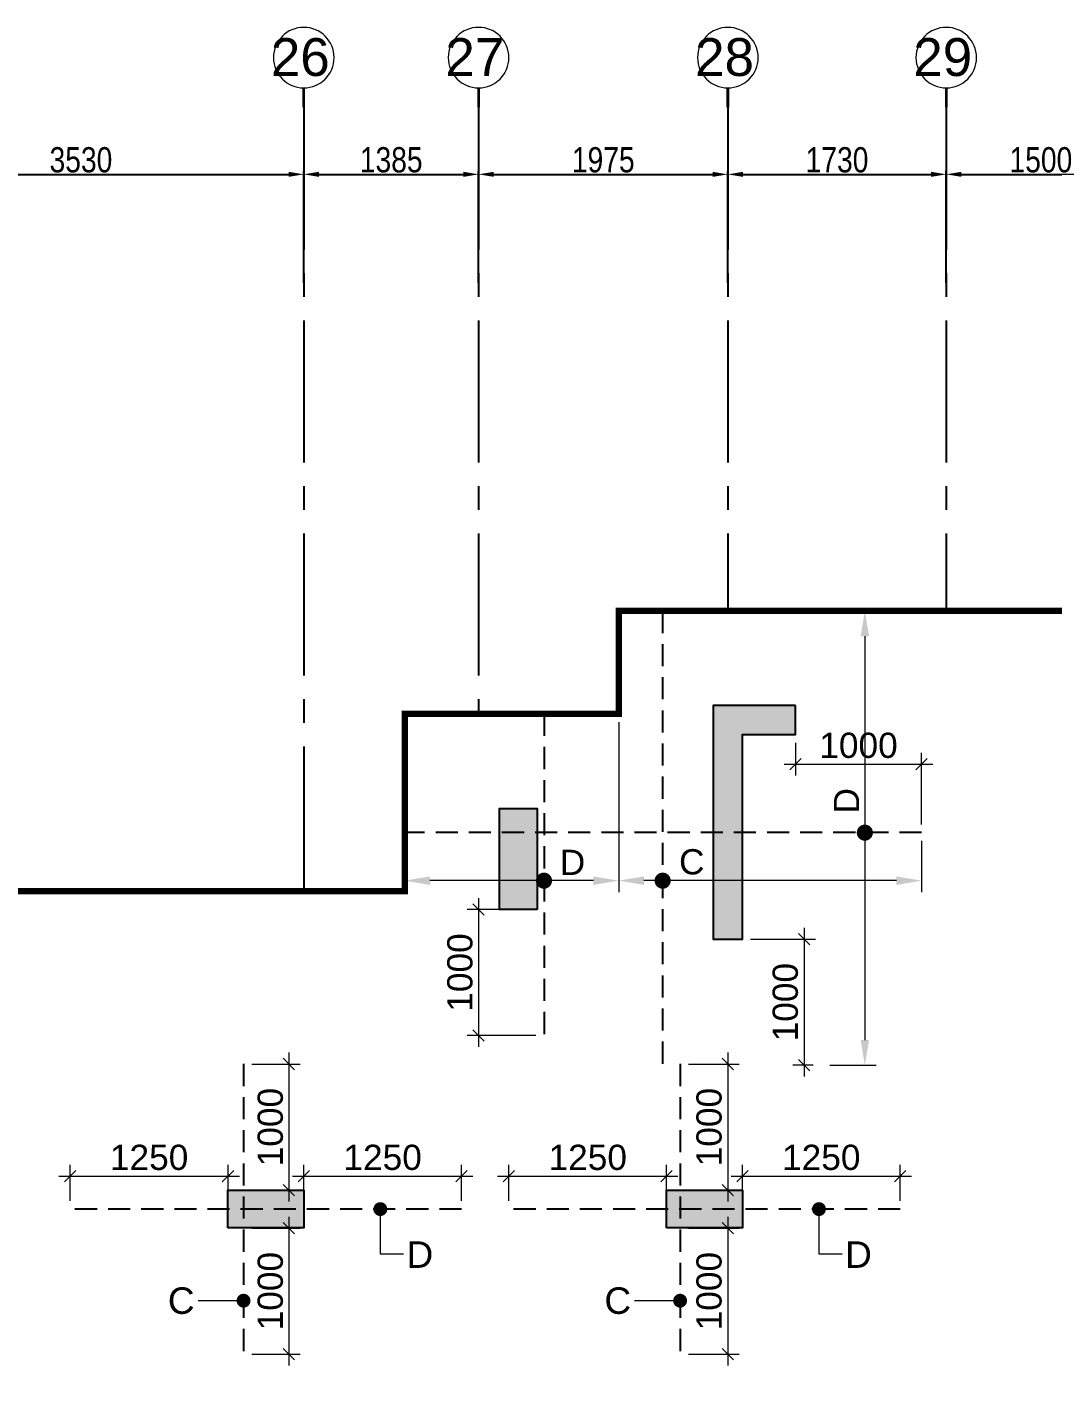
# Model space of a CAD drawing. Header units: millimetres. Extents: x 1123469 to 1883119, y -126924 to 196924.
# Drawn here: x 1512074 to 1520197, y 151212 to 162039 of the extents above; entities that cross this region are included whole.
import ezdxf
from ezdxf.enums import TextEntityAlignment as Align

# ---------------------------------------------------------------- set-up
doc = ezdxf.new("R2010")
doc.units = ezdxf.units.MM
doc.header["$LTSCALE"] = 500
doc.header["$MEASUREMENT"] = 0
doc.header["$PDMODE"] = 34
for name, pattern in [('CONTINOUS', [0]), ('HIDDEN', [0.375, 0.25, -0.125]), ('Site$0$CENTER2', [1.125, 0.75, -0.125, 0.125, -0.125])]:
    doc.linetypes.add(name, pattern=pattern)
doc.layers.get('Defpoints').update_dxf_attribs({"lineweight": 0})
for name, color, linetype, lineweight in [('ARWO', 1, 'Continuous', 18), ('CUT OUT', 1, 'Continuous', 13), ('dim-M', 1, 'Continuous', 15), ('FOOTING', 1, 'Continuous', 15), ('GRID NO.', 7, 'Continuous', 20), ('S - SUNK', 251, 'Continuous', 0), ('TOWER COL HATCH', 253, 'Continuous', 20)]:
    doc.layers.add(name, color=color, linetype=linetype, lineweight=lineweight)
for name, color, linetype in [('COL. DIM', 3, 'Continuous'), ('GRID', 7, 'Continuous'), ('GRID DIM', 7, 'Continuous'), ('reinf.', 4, 'Continuous'), ('TEXT 1', 1, 'Continuous'), ('TOWER AREA COLUMN.', 6, 'Continuous')]:
    doc.layers.add(name, color=color, linetype=linetype)
doc.styles.add('3mm', font='arial.ttf')
doc.styles.add('D50', font='arial.ttf', dxfattribs={"width": 0.8})
doc.dimstyles.new('INNER DIM', dxfattribs={"dimtxt": 200, "dimasz": 120, "dimexe": 25, "dimexo": 25, "dimgap": 12, "dimtad": 1, "dimdec": 0, "dimrnd": 5, "dimzin": 0, "dimdsep": 46, "dimtxsty": 'D50', "dimcen": 0.09, "dimdle": 25, "dimclrt": 6, "dimadec": 0, "dimazin": 0, "dimtfac": 1, "dimtdec": 0, "dimtofl": 0, "dimtmove": 1, "dimatfit": 3, "dimfxl": 75, "dimtolj": 1, "dimtzin": 0, "dimarcsym": 0})
doc.dimstyles.new('PARAMVEER', dxfattribs={"dimtxt": 200, "dimasz": 100, "dimexe": 0, "dimexo": 25, "dimgap": 10, "dimtad": 1, "dimdec": 0, "dimrnd": 5, "dimzin": 0, "dimdsep": 46, "dimtxsty": '3mm', "dimblk": 'OBLIQUE', "dimcen": 0.09, "dimdle": 75, "dimclrd": 1, "dimclre": 1, "dimclrt": 3, "dimadec": 0, "dimazin": 0, "dimtfac": 1, "dimtdec": 0, "dimtmove": 1, "dimatfit": 3, "dimfxl": 100, "dimtolj": 1, "dimtzin": 0, "dimlwd": 18, "dimlwe": 5, "dimarcsym": 0})
doc.dimstyles.new('PARAMVEER BEAM', dxfattribs={"dimtxt": 200, "dimasz": 100, "dimexe": 0, "dimexo": 0, "dimgap": 10, "dimtad": 1, "dimdec": 0, "dimzin": 0, "dimdsep": 46, "dimtxsty": '3mm', "dimblk": 'ARCHTICK', "dimcen": 0.09, "dimdle": 75, "dimclrd": 1, "dimclre": 1, "dimclrt": 3, "dimadec": 0, "dimazin": 0, "dimtfac": 1, "dimtdec": 0, "dimtmove": 1, "dimatfit": 3, "dimfxl": 100, "dimtolj": 1, "dimtzin": 0, "dimlwd": 18, "dimlwe": 5, "dimarcsym": 0})

# ---------------------------------------------------------------- blocks, each defined once
blk = doc.blocks.new('3tgra')
at = {"layer": 'TOWER COL HATCH'}
h = blk.add_hatch(color=253, dxfattribs=at)
h.dxf.hatch_style = 1
h.paths.add_polyline_path([(1387406, 93642), (1388056, 93642), (1388056, 91792), (1387826, 91792), (1387826, 93412), (1387406, 93412)])
h = blk.add_hatch(color=253, dxfattribs=at)
h.dxf.hatch_style = 1
h.paths.add_polyline_path([(1389451, 92027), (1389751, 92027), (1389751, 92827), (1389451, 92827)])
h = blk.add_hatch(color=253, dxfattribs=at)
h.dxf.hatch_style = 1
h.paths.add_polyline_path([(1388426, 89502), (1388426, 89802), (1387826, 89802), (1387826, 89502)])
h = blk.add_hatch(color=253, dxfattribs=at)
h.dxf.hatch_style = 1
h.paths.add_polyline_path([(1391901, 89502), (1391901, 89802), (1391301, 89802), (1391301, 89502)])
at = {"layer": 'TOWER AREA COLUMN.', "color": 4}
blk.add_lwpolyline([(1387406, 93642), (1388056, 93642), (1388056, 91792), (1387826, 91792), (1387826, 93412), (1387406, 93412), (1387406, 93642)], dxfattribs=at)
for points in [[(1389451, 92027), (1389751, 92027), (1389751, 92827), (1389451, 92827)], [(1388426, 89502), (1388426, 89802), (1387826, 89802), (1387826, 89502)], [(1391901, 89502), (1391901, 89802), (1391301, 89802), (1391301, 89502)]]:
    blk.add_lwpolyline(points, close=True, dxfattribs=at)
blk = doc.blocks.new('GRID MARK')
at = {"layer": 'GRID NO.', "const_width": 50}
blk.add_lwpolyline([(0, -541), (0, -891)], dxfattribs=at)
at = {"layer": 'GRID NO.'}
blk.add_circle((0, 0), 541, dxfattribs=at)
at = {"layer": 'GRID NO.', "style": 'D50', "width": 0.8}
blk.add_attdef('Y1', text='', height=500, dxfattribs=at).set_placement((-33, -267), align=Align.CENTER)
blk = doc.blocks.new('*D211')
at = {"layer": 'Defpoints', "color": 0, "linetype": 'Continuous', "transparency": 16777216}
for p in [(1514264, 160874), (1510734, 159990), (1514264, 159990)]:
    blk.add_point(p, dxfattribs=at)
at = {"layer": 'GRID DIM', "color": 0, "linetype": 'Continuous', "lineweight": -2, "transparency": 16777216}
for p, q in [((1510734, 160015), (1510734, 160899)), ((1514264, 160015), (1514264, 160899))]:
    blk.add_line(p, q, dxfattribs=at)
at = {"layer": 'GRID DIM', "linetype": 'Continuous', "lineweight": -2, "transparency": 16777216}
blk.add_line((1510854, 160874), (1514144, 160874), dxfattribs=at)
at = {"layer": 'GRID DIM', "linetype": 'Continuous', "transparency": 16777216}
for points in [[(1510854, 160894), (1510854, 160854), (1510734, 160874)], [(1514144, 160894), (1514144, 160854), (1514264, 160874)]]:
    blk.add_solid(points, dxfattribs=at)
at = {"layer": 'GRID DIM', "linetype": 'Continuous', "transparency": 16777216, "insert": (1512499, 160988), "char_height": 200, "attachment_point": 5, "style": 'D50'}
blk.add_mtext('\\A1;3530', dxfattribs=at)
blk = doc.blocks.new('*D212')
at = {"layer": 'Defpoints', "color": 0, "linetype": 'Continuous', "transparency": 16777216}
for p in [(1515649, 160874), (1514264, 159990), (1515649, 159990)]:
    blk.add_point(p, dxfattribs=at)
at = {"layer": 'GRID DIM', "color": 0, "linetype": 'Continuous', "lineweight": -2, "transparency": 16777216}
for p, q in [((1514264, 160015), (1514264, 160899)), ((1515649, 160015), (1515649, 160899))]:
    blk.add_line(p, q, dxfattribs=at)
at = {"layer": 'GRID DIM', "linetype": 'Continuous', "lineweight": -2, "transparency": 16777216}
blk.add_line((1514384, 160874), (1515529, 160874), dxfattribs=at)
at = {"layer": 'GRID DIM', "linetype": 'Continuous', "transparency": 16777216}
for points in [[(1514384, 160894), (1514384, 160854), (1514264, 160874)], [(1515529, 160894), (1515529, 160854), (1515649, 160874)]]:
    blk.add_solid(points, dxfattribs=at)
at = {"layer": 'GRID DIM', "linetype": 'Continuous', "transparency": 16777216, "insert": (1514957, 160988), "char_height": 200, "attachment_point": 5, "style": 'D50'}
blk.add_mtext('\\A1;1385', dxfattribs=at)
blk = doc.blocks.new('*D213')
at = {"layer": 'Defpoints', "color": 0, "linetype": 'Continuous', "transparency": 16777216}
for p in [(1517624, 160874), (1515649, 159990), (1517624, 159990)]:
    blk.add_point(p, dxfattribs=at)
at = {"layer": 'GRID DIM', "color": 0, "linetype": 'Continuous', "lineweight": -2, "transparency": 16777216}
for p, q in [((1515649, 160015), (1515649, 160899)), ((1517624, 160015), (1517624, 160899))]:
    blk.add_line(p, q, dxfattribs=at)
at = {"layer": 'GRID DIM', "linetype": 'Continuous', "lineweight": -2, "transparency": 16777216}
blk.add_line((1515769, 160874), (1517504, 160874), dxfattribs=at)
at = {"layer": 'GRID DIM', "linetype": 'Continuous', "transparency": 16777216}
for points in [[(1515769, 160894), (1515769, 160854), (1515649, 160874)], [(1517504, 160894), (1517504, 160854), (1517624, 160874)]]:
    blk.add_solid(points, dxfattribs=at)
at = {"layer": 'GRID DIM', "linetype": 'Continuous', "transparency": 16777216, "insert": (1516637, 160988), "char_height": 200, "attachment_point": 5, "style": 'D50'}
blk.add_mtext('\\A1;1975', dxfattribs=at)
blk = doc.blocks.new('*D214')
at = {"layer": 'Defpoints', "color": 0, "linetype": 'Continuous', "transparency": 16777216}
for p in [(1519354, 160874), (1517624, 159990), (1519354, 159990)]:
    blk.add_point(p, dxfattribs=at)
at = {"layer": 'GRID DIM', "color": 0, "linetype": 'Continuous', "lineweight": -2, "transparency": 16777216}
for p, q in [((1517624, 160015), (1517624, 160899)), ((1519354, 160015), (1519354, 160899))]:
    blk.add_line(p, q, dxfattribs=at)
at = {"layer": 'GRID DIM', "linetype": 'Continuous', "lineweight": -2, "transparency": 16777216}
blk.add_line((1517744, 160874), (1519234, 160874), dxfattribs=at)
at = {"layer": 'GRID DIM', "linetype": 'Continuous', "transparency": 16777216}
for points in [[(1517744, 160894), (1517744, 160854), (1517624, 160874)], [(1519234, 160894), (1519234, 160854), (1519354, 160874)]]:
    blk.add_solid(points, dxfattribs=at)
at = {"layer": 'GRID DIM', "linetype": 'Continuous', "transparency": 16777216, "insert": (1518489, 160988), "char_height": 200, "attachment_point": 5, "style": 'D50'}
blk.add_mtext('\\A1;1730', dxfattribs=at)
blk = doc.blocks.new('*D215')
at = {"layer": 'Defpoints', "color": 0, "linetype": 'Continuous', "transparency": 16777216}
for p in [(1520854, 160874), (1520854, 160189), (1519354, 159990)]:
    blk.add_point(p, dxfattribs=at)
at = {"layer": 'GRID DIM', "color": 0, "linetype": 'Continuous', "lineweight": -2, "transparency": 16777216}
for p, q in [((1519354, 160015), (1519354, 160899)), ((1520854, 160214), (1520854, 160899))]:
    blk.add_line(p, q, dxfattribs=at)
at = {"layer": 'GRID DIM', "linetype": 'Continuous', "lineweight": -2, "transparency": 16777216}
blk.add_line((1519474, 160874), (1520734, 160874), dxfattribs=at)
at = {"layer": 'GRID DIM', "linetype": 'Continuous', "transparency": 16777216}
for points in [[(1519474, 160894), (1519474, 160854), (1519354, 160874)], [(1520734, 160894), (1520734, 160854), (1520854, 160874)]]:
    blk.add_solid(points, dxfattribs=at)
at = {"layer": 'GRID DIM', "linetype": 'Continuous', "transparency": 16777216, "insert": (1520104, 160988), "char_height": 200, "attachment_point": 5, "style": 'D50'}
blk.add_mtext('\\A1;1500', dxfattribs=at)
blk = doc.blocks.new('_Oblique')
at = {"color": 0, "linetype": 'ByBlock', "lineweight": -2}
blk.add_line((-0.5, -0.5), (0.5, 0.5), dxfattribs=at)
blk = doc.blocks.new('*D881')
at = {"layer": 'COL. DIM', "color": 1, "lineweight": 18, "ltscale": 10, "transparency": 16777216}
blk.add_line((1518228, 154904), (1518228, 153724), dxfattribs=at)
at = {"layer": 'COL. DIM', "color": 1, "linetype": 'CONTINOUS', "lineweight": 5, "ltscale": 10, "transparency": 16777216}
for p, q in [((1517804, 154814), (1518318, 154814)), ((1518301, 153814), (1518138, 153814))]:
    blk.add_line(p, q, dxfattribs=at)
at = {"layer": 'Defpoints', "color": 0, "ltscale": 10, "transparency": 16777216}
for p in [(1517739, 154814), (1518228, 153814), (1518366, 153814)]:
    blk.add_point(p, dxfattribs=at)
at = {"layer": 'COL. DIM', "color": 1, "lineweight": 18, "ltscale": 10, "transparency": 16777216, "xscale": 90, "yscale": 90, "zscale": 90}
for p, rotation in [((1518228, 154814), 90), ((1518228, 153814), 270)]:
    blk.add_blockref('_Oblique', p, dxfattribs=dict(at, rotation=rotation))
at = {"layer": 'COL. DIM', "color": 3, "ltscale": 10, "transparency": 16777216, "insert": (1518080, 154314), "char_height": 200, "attachment_point": 5, "rotation": 90, "style": '3mm'}
blk.add_mtext('\\A1;1000', dxfattribs=at)
blk = doc.blocks.new('*D882')
at = {"layer": 'COL. DIM', "color": 1, "linetype": 'CONTINOUS', "lineweight": 5, "ltscale": 10, "transparency": 16777216}
for p, q in [((1518159, 156369), (1518159, 156111)), ((1519159, 155722), (1519159, 156291))]:
    blk.add_line(p, q, dxfattribs=at)
at = {"layer": 'COL. DIM', "color": 1, "lineweight": 18, "ltscale": 10, "transparency": 16777216}
blk.add_line((1518069, 156201), (1519249, 156201), dxfattribs=at)
at = {"layer": 'Defpoints', "color": 0, "ltscale": 10, "transparency": 16777216}
for p in [(1518159, 156434), (1519159, 156201), (1519159, 155657)]:
    blk.add_point(p, dxfattribs=at)
at = {"layer": 'COL. DIM', "color": 1, "lineweight": 18, "ltscale": 10, "transparency": 16777216, "xscale": 90, "yscale": 90, "zscale": 90, "rotation": 180}
blk.add_blockref('_Oblique', (1518159, 156201), dxfattribs=at)
at = {"layer": 'COL. DIM', "color": 1, "lineweight": 18, "ltscale": 10, "transparency": 16777216, "xscale": 90, "yscale": 90, "zscale": 90}
blk.add_blockref('_Oblique', (1519159, 156201), dxfattribs=at)
at = {"layer": 'COL. DIM', "color": 3, "ltscale": 10, "transparency": 16777216, "insert": (1518659, 156348), "char_height": 200, "attachment_point": 5, "style": '3mm'}
blk.add_mtext('\\A1;1000', dxfattribs=at)
blk = doc.blocks.new('*D883')
at = {"layer": 'COL. DIM', "color": 1, "linetype": 'CONTINOUS', "lineweight": 5, "ltscale": 10, "transparency": 16777216}
for p, q in [((1515899, 155049), (1515559, 155049)), ((1516102, 154049), (1515559, 154049))]:
    blk.add_line(p, q, dxfattribs=at)
at = {"layer": 'COL. DIM', "color": 1, "lineweight": 18, "ltscale": 10, "transparency": 16777216}
blk.add_line((1515649, 155139), (1515649, 153959), dxfattribs=at)
at = {"layer": 'Defpoints', "color": 0, "ltscale": 10, "transparency": 16777216}
for p in [(1515964, 155049), (1515649, 154049), (1516167, 154049)]:
    blk.add_point(p, dxfattribs=at)
at = {"layer": 'COL. DIM', "color": 1, "lineweight": 18, "ltscale": 10, "transparency": 16777216, "xscale": 90, "yscale": 90, "zscale": 90}
for p, rotation in [((1515649, 155049), 90), ((1515649, 154049), 270)]:
    blk.add_blockref('_Oblique', p, dxfattribs=dict(at, rotation=rotation))
at = {"layer": 'COL. DIM', "color": 3, "ltscale": 10, "transparency": 16777216, "insert": (1515502, 154549), "char_height": 200, "attachment_point": 5, "rotation": 90, "style": '3mm'}
blk.add_mtext('\\A1;1000', dxfattribs=at)
blk = doc.blocks.new('*D1097')
at = {"layer": 'COL. DIM', "color": 1, "linetype": 'CONTINOUS', "lineweight": 5, "ltscale": 10, "transparency": 16777216}
for p, q in [((1516759, 156534), (1516759, 155187)), ((1519159, 155592), (1519159, 155187))]:
    blk.add_line(p, q, dxfattribs=at)
at = {"layer": 'COL. DIM', "color": 1, "lineweight": 18, "ltscale": 10, "transparency": 16777216}
blk.add_line((1518959, 155277), (1516959, 155277), dxfattribs=at)
at = {"layer": 'COL. DIM', "color": 1, "ltscale": 10, "transparency": 16777216}
for points in [[(1516959, 155310), (1516959, 155243), (1516759, 155277)], [(1518959, 155310), (1518959, 155243), (1519159, 155277)]]:
    blk.add_solid(points, dxfattribs=at)
at = {"layer": 'Defpoints', "color": 0, "ltscale": 10, "transparency": 16777216}
for p in [(1516759, 156599), (1519159, 155657), (1516759, 155277)]:
    blk.add_point(p, dxfattribs=at)
at = {"layer": 'COL. DIM', "color": 3, "ltscale": 10, "transparency": 16777216, "insert": (1517338, 155425), "char_height": 200, "attachment_point": 5, "style": '3mm'}
blk.add_mtext('\\A1;C', dxfattribs=at)
blk = doc.blocks.new('*D1098')
at = {"layer": 'COL. DIM', "color": 1, "linetype": 'CONTINOUS', "lineweight": 5, "ltscale": 10, "transparency": 16777216}
for p, q in [((1515064, 155496), (1515064, 155187)), ((1516759, 155496), (1516759, 155187))]:
    blk.add_line(p, q, dxfattribs=at)
at = {"layer": 'COL. DIM', "color": 1, "lineweight": 18, "ltscale": 10, "transparency": 16777216}
blk.add_line((1516559, 155277), (1515264, 155277), dxfattribs=at)
at = {"layer": 'COL. DIM', "color": 1, "ltscale": 10, "transparency": 16777216}
for points in [[(1515264, 155310), (1515264, 155243), (1515064, 155277)], [(1516559, 155310), (1516559, 155243), (1516759, 155277)]]:
    blk.add_solid(points, dxfattribs=at)
at = {"layer": 'Defpoints', "color": 0, "ltscale": 10, "transparency": 16777216}
for p in [(1515064, 155561), (1516759, 155561), (1515064, 155277)]:
    blk.add_point(p, dxfattribs=at)
at = {"layer": 'COL. DIM', "color": 3, "ltscale": 10, "transparency": 16777216, "insert": (1516393, 155422), "char_height": 200, "attachment_point": 5, "style": '3mm'}
blk.add_mtext('\\A1;D', dxfattribs=at)
blk = doc.blocks.new('*D1099')
at = {"layer": 'COL. DIM', "color": 1, "linetype": 'CONTINOUS', "lineweight": 5, "ltscale": 10, "transparency": 16777216}
for p, q in [((1517117, 157414), (1518799, 157414)), ((1518431, 153814), (1518799, 153814))]:
    blk.add_line(p, q, dxfattribs=at)
at = {"layer": 'COL. DIM', "color": 1, "lineweight": 18, "ltscale": 10, "transparency": 16777216}
blk.add_line((1518709, 157214), (1518709, 154014), dxfattribs=at)
at = {"layer": 'COL. DIM', "color": 1, "ltscale": 10, "transparency": 16777216}
for points in [[(1518676, 157214), (1518743, 157214), (1518709, 157414)], [(1518676, 154014), (1518743, 154014), (1518709, 153814)]]:
    blk.add_solid(points, dxfattribs=at)
at = {"layer": 'Defpoints', "color": 0, "ltscale": 10, "transparency": 16777216}
for p in [(1517052, 157414), (1518366, 153814), (1518709, 153814)]:
    blk.add_point(p, dxfattribs=at)
at = {"layer": 'COL. DIM', "color": 3, "ltscale": 10, "transparency": 16777216, "insert": (1518564, 155910), "char_height": 200, "attachment_point": 5, "rotation": 90, "style": '3mm'}
blk.add_mtext('\\A1;D', dxfattribs=at)
blk = doc.blocks.new('*D898')
at = {"layer": 'COL. DIM', "color": 1, "lineweight": 18, "ltscale": 10, "transparency": 16777216}
blk.add_line((1514147, 152614), (1514147, 151434), dxfattribs=at)
at = {"layer": 'COL. DIM', "color": 1, "linetype": 'CONTINOUS', "lineweight": 5, "ltscale": 10, "transparency": 16777216}
for p, q in [((1513852, 152524), (1514237, 152524)), ((1513852, 151524), (1514237, 151524))]:
    blk.add_line(p, q, dxfattribs=at)
at = {"layer": 'Defpoints', "color": 0, "ltscale": 10, "transparency": 16777216}
for p in [(1513787, 152524), (1513787, 151524), (1514147, 151524)]:
    blk.add_point(p, dxfattribs=at)
at = {"layer": 'COL. DIM', "color": 1, "lineweight": 18, "ltscale": 10, "transparency": 16777216, "xscale": 90, "yscale": 90, "zscale": 90}
for p, rotation in [((1514147, 152524), 90), ((1514147, 151524), 270)]:
    blk.add_blockref('_Oblique', p, dxfattribs=dict(at, rotation=rotation))
at = {"layer": 'COL. DIM', "color": 3, "ltscale": 10, "transparency": 16777216, "insert": (1514000, 152024), "char_height": 200, "attachment_point": 5, "rotation": 90, "style": '3mm'}
blk.add_mtext('\\A1;1000', dxfattribs=at)
blk = doc.blocks.new('_ArchTick')
at = {"color": 0, "linetype": 'ByBlock', "const_width": 0.15}
blk.add_lwpolyline([(-0.5, -0.5), (0.5, 0.5)], dxfattribs=at)
blk = doc.blocks.new('*D899')
at = {"layer": 'COL. DIM', "color": 1, "linetype": 'CONTINOUS', "lineweight": 5, "ltscale": 10, "transparency": 16777216}
for p, q in [((1514264, 152739), (1514264, 153026)), ((1515514, 152739), (1515514, 153026))]:
    blk.add_line(p, q, dxfattribs=at)
at = {"layer": 'COL. DIM', "color": 1, "lineweight": 18, "ltscale": 10, "transparency": 16777216}
blk.add_line((1514174, 152936), (1515604, 152936), dxfattribs=at)
at = {"layer": 'Defpoints', "color": 0, "ltscale": 10, "transparency": 16777216}
for p in [(1515514, 152936), (1514264, 152674), (1515514, 152674)]:
    blk.add_point(p, dxfattribs=at)
at = {"layer": 'COL. DIM', "color": 1, "lineweight": 18, "ltscale": 10, "transparency": 16777216, "xscale": 90, "yscale": 90, "zscale": 90, "rotation": 180}
blk.add_blockref('_Oblique', (1514264, 152936), dxfattribs=at)
at = {"layer": 'COL. DIM', "color": 1, "lineweight": 18, "ltscale": 10, "transparency": 16777216, "xscale": 90, "yscale": 90, "zscale": 90}
blk.add_blockref('_Oblique', (1515514, 152936), dxfattribs=at)
at = {"layer": 'COL. DIM', "color": 3, "ltscale": 10, "transparency": 16777216, "insert": (1514889, 153083), "char_height": 200, "attachment_point": 5, "style": '3mm'}
blk.add_mtext('\\A1;1250', dxfattribs=at)
blk = doc.blocks.new('*D900')
at = {"layer": 'COL. DIM', "color": 1, "linetype": 'CONTINOUS', "lineweight": 5, "ltscale": 10, "transparency": 16777216}
for p, q in [((1512414, 152739), (1512414, 153026)), ((1513664, 152739), (1513664, 153026))]:
    blk.add_line(p, q, dxfattribs=at)
at = {"layer": 'COL. DIM', "color": 1, "lineweight": 18, "ltscale": 10, "transparency": 16777216}
blk.add_line((1512324, 152936), (1513754, 152936), dxfattribs=at)
at = {"layer": 'Defpoints', "color": 0, "ltscale": 10, "transparency": 16777216}
for p in [(1513664, 152936), (1512414, 152674), (1513664, 152674)]:
    blk.add_point(p, dxfattribs=at)
at = {"layer": 'COL. DIM', "color": 1, "lineweight": 18, "ltscale": 10, "transparency": 16777216, "xscale": 90, "yscale": 90, "zscale": 90, "rotation": 180}
blk.add_blockref('_Oblique', (1512414, 152936), dxfattribs=at)
at = {"layer": 'COL. DIM', "color": 1, "lineweight": 18, "ltscale": 10, "transparency": 16777216, "xscale": 90, "yscale": 90, "zscale": 90}
blk.add_blockref('_Oblique', (1513664, 152936), dxfattribs=at)
at = {"layer": 'COL. DIM', "color": 3, "ltscale": 10, "transparency": 16777216, "insert": (1513039, 153083), "char_height": 200, "attachment_point": 5, "style": '3mm'}
blk.add_mtext('\\A1;1250', dxfattribs=at)
blk = doc.blocks.new('*D901')
at = {"layer": 'COL. DIM', "color": 1, "lineweight": 18, "ltscale": 10, "transparency": 16777216}
blk.add_line((1514147, 153914), (1514147, 152734), dxfattribs=at)
at = {"layer": 'COL. DIM', "color": 1, "linetype": 'CONTINOUS', "lineweight": 5, "ltscale": 10, "transparency": 16777216}
for p, q in [((1513852, 153824), (1514237, 153824)), ((1513852, 152824), (1514237, 152824))]:
    blk.add_line(p, q, dxfattribs=at)
at = {"layer": 'Defpoints', "color": 0, "ltscale": 10, "transparency": 16777216}
for p in [(1513787, 153824), (1513787, 152824), (1514147, 152824)]:
    blk.add_point(p, dxfattribs=at)
at = {"layer": 'COL. DIM', "color": 1, "lineweight": 18, "ltscale": 10, "transparency": 16777216, "xscale": 90, "yscale": 90, "zscale": 90}
for p, rotation in [((1514147, 153824), 90), ((1514147, 152824), 270)]:
    blk.add_blockref('_Oblique', p, dxfattribs=dict(at, rotation=rotation))
at = {"layer": 'COL. DIM', "color": 3, "ltscale": 10, "transparency": 16777216, "insert": (1514000, 153324), "char_height": 200, "attachment_point": 5, "rotation": 90, "style": '3mm'}
blk.add_mtext('\\A1;1000', dxfattribs=at)
blk = doc.blocks.new('*D902')
at = {"layer": 'COL. DIM', "color": 1, "lineweight": 18, "ltscale": 10, "transparency": 16777216}
blk.add_line((1517623, 152614), (1517623, 151434), dxfattribs=at)
at = {"layer": 'COL. DIM', "color": 1, "linetype": 'CONTINOUS', "lineweight": 5, "ltscale": 10, "transparency": 16777216}
for p, q in [((1517311, 152524), (1517713, 152524)), ((1517311, 151524), (1517713, 151524))]:
    blk.add_line(p, q, dxfattribs=at)
at = {"layer": 'Defpoints', "color": 0, "ltscale": 10, "transparency": 16777216}
for p in [(1517246, 152524), (1517246, 151524), (1517623, 151524)]:
    blk.add_point(p, dxfattribs=at)
at = {"layer": 'COL. DIM', "color": 1, "lineweight": 18, "ltscale": 10, "transparency": 16777216, "xscale": 90, "yscale": 90, "zscale": 90}
for p, rotation in [((1517623, 152524), 90), ((1517623, 151524), 270)]:
    blk.add_blockref('_Oblique', p, dxfattribs=dict(at, rotation=rotation))
at = {"layer": 'COL. DIM', "color": 3, "ltscale": 10, "transparency": 16777216, "insert": (1517476, 152024), "char_height": 200, "attachment_point": 5, "rotation": 90, "style": '3mm'}
blk.add_mtext('\\A1;1000', dxfattribs=at)
blk = doc.blocks.new('*D903')
at = {"layer": 'COL. DIM', "color": 1, "linetype": 'CONTINOUS', "lineweight": 5, "ltscale": 10, "transparency": 16777216}
for p, q in [((1517739, 152739), (1517739, 153026)), ((1518989, 152739), (1518989, 153026))]:
    blk.add_line(p, q, dxfattribs=at)
at = {"layer": 'COL. DIM', "color": 1, "lineweight": 18, "ltscale": 10, "transparency": 16777216}
blk.add_line((1517649, 152936), (1519079, 152936), dxfattribs=at)
at = {"layer": 'Defpoints', "color": 0, "ltscale": 10, "transparency": 16777216}
for p in [(1518989, 152936), (1517739, 152674), (1518989, 152674)]:
    blk.add_point(p, dxfattribs=at)
at = {"layer": 'COL. DIM', "color": 1, "lineweight": 18, "ltscale": 10, "transparency": 16777216, "xscale": 90, "yscale": 90, "zscale": 90, "rotation": 180}
blk.add_blockref('_Oblique', (1517739, 152936), dxfattribs=at)
at = {"layer": 'COL. DIM', "color": 1, "lineweight": 18, "ltscale": 10, "transparency": 16777216, "xscale": 90, "yscale": 90, "zscale": 90}
blk.add_blockref('_Oblique', (1518989, 152936), dxfattribs=at)
at = {"layer": 'COL. DIM', "color": 3, "ltscale": 10, "transparency": 16777216, "insert": (1518364, 153083), "char_height": 200, "attachment_point": 5, "style": '3mm'}
blk.add_mtext('\\A1;1250', dxfattribs=at)
blk = doc.blocks.new('*D904')
at = {"layer": 'COL. DIM', "color": 1, "linetype": 'CONTINOUS', "lineweight": 5, "ltscale": 10, "transparency": 16777216}
for p, q in [((1515889, 152739), (1515889, 153026)), ((1517139, 152739), (1517139, 153026))]:
    blk.add_line(p, q, dxfattribs=at)
at = {"layer": 'COL. DIM', "color": 1, "lineweight": 18, "ltscale": 10, "transparency": 16777216}
blk.add_line((1515799, 152936), (1517229, 152936), dxfattribs=at)
at = {"layer": 'Defpoints', "color": 0, "ltscale": 10, "transparency": 16777216}
for p in [(1517139, 152936), (1515889, 152674), (1517139, 152674)]:
    blk.add_point(p, dxfattribs=at)
at = {"layer": 'COL. DIM', "color": 1, "lineweight": 18, "ltscale": 10, "transparency": 16777216, "xscale": 90, "yscale": 90, "zscale": 90, "rotation": 180}
blk.add_blockref('_Oblique', (1515889, 152936), dxfattribs=at)
at = {"layer": 'COL. DIM', "color": 1, "lineweight": 18, "ltscale": 10, "transparency": 16777216, "xscale": 90, "yscale": 90, "zscale": 90}
blk.add_blockref('_Oblique', (1517139, 152936), dxfattribs=at)
at = {"layer": 'COL. DIM', "color": 3, "ltscale": 10, "transparency": 16777216, "insert": (1516514, 153083), "char_height": 200, "attachment_point": 5, "style": '3mm'}
blk.add_mtext('\\A1;1250', dxfattribs=at)
blk = doc.blocks.new('*D905')
at = {"layer": 'COL. DIM', "color": 1, "lineweight": 18, "ltscale": 10, "transparency": 16777216}
blk.add_line((1517623, 153914), (1517623, 152734), dxfattribs=at)
at = {"layer": 'COL. DIM', "color": 1, "linetype": 'CONTINOUS', "lineweight": 5, "ltscale": 10, "transparency": 16777216}
for p, q in [((1517311, 153824), (1517713, 153824)), ((1517311, 152824), (1517713, 152824))]:
    blk.add_line(p, q, dxfattribs=at)
at = {"layer": 'Defpoints', "color": 0, "ltscale": 10, "transparency": 16777216}
for p in [(1517246, 153824), (1517246, 152824), (1517623, 152824)]:
    blk.add_point(p, dxfattribs=at)
at = {"layer": 'COL. DIM', "color": 1, "lineweight": 18, "ltscale": 10, "transparency": 16777216, "xscale": 90, "yscale": 90, "zscale": 90}
for p, rotation in [((1517623, 153824), 90), ((1517623, 152824), 270)]:
    blk.add_blockref('_Oblique', p, dxfattribs=dict(at, rotation=rotation))
at = {"layer": 'COL. DIM', "color": 3, "ltscale": 10, "transparency": 16777216, "insert": (1517476, 153324), "char_height": 200, "attachment_point": 5, "rotation": 90, "style": '3mm'}
blk.add_mtext('\\A1;1000', dxfattribs=at)
blk = doc.blocks.new('*D2625')
at = {"layer": 'COL. DIM', "color": 1, "lineweight": 18, "ltscale": 10, "transparency": 16777216}
blk.add_line((1725456, 141997), (1725456, 141517), dxfattribs=at)
at = {"layer": 'COL. DIM', "color": 1, "linetype": 'CONTINOUS', "lineweight": 5, "ltscale": 10, "transparency": 16777216}
for p, q in [((1725012, 141907), (1725546, 141907)), ((1724393, 141607), (1725546, 141607))]:
    blk.add_line(p, q, dxfattribs=at)
at = {"layer": 'Defpoints', "color": 0, "ltscale": 10, "transparency": 16777216}
for p in [(1358872, 158914), (1431761, 158914), (1724947, 141907), (1724328, 141607), (1725456, 141607), (1442851, 126979)]:
    blk.add_point(p, dxfattribs=at)
at = {"layer": 'S - SUNK', "color": 1, "lineweight": 18, "ltscale": 10, "transparency": 16777216}
blk.add_line((1358872, 126904), (1358872, 158989), dxfattribs=at)
at = {"layer": 'S - SUNK', "color": 1, "lineweight": 5, "ltscale": 10, "transparency": 16777216}
for p, q in [((1358872, 158914), (1358872, 158914)), ((1358872, 126979), (1358872, 126979))]:
    blk.add_line(p, q, dxfattribs=at)
at = {"layer": 'COL. DIM', "color": 1, "lineweight": 18, "ltscale": 10, "transparency": 16777216, "xscale": 90, "yscale": 90, "zscale": 90}
for p, rotation in [((1725456, 141907), 90), ((1725456, 141607), 270)]:
    blk.add_blockref('_Oblique', p, dxfattribs=dict(at, rotation=rotation))
at = {"layer": 'S - SUNK', "color": 1, "lineweight": 18, "ltscale": 10, "transparency": 16777216, "xscale": 100, "yscale": 100, "zscale": 100}
for p, rotation in [((1358872, 158914), 90), ((1358872, 126979), 270)]:
    blk.add_blockref('_Oblique', p, dxfattribs=dict(at, rotation=rotation))
at = {"layer": 'COL. DIM', "color": 3, "ltscale": 10, "transparency": 16777216, "insert": (1725308, 141757), "char_height": 200, "attachment_point": 5, "rotation": 90, "style": '3mm'}
blk.add_mtext('\\A1;300', dxfattribs=at)
at = {"layer": 'S - SUNK', "color": 3, "ltscale": 10, "transparency": 16777216, "insert": (1358760, 142947), "char_height": 200, "attachment_point": 5, "rotation": 90, "style": '3mm'}
blk.add_mtext('\\A1;31935', dxfattribs=at)
blk = doc.blocks.new('*D3557')
at = {"layer": 'COL. DIM', "color": 1, "lineweight": 18, "ltscale": 10, "transparency": 16777216}
for p, q in [((1830518, 155675), (1830518, 154998)), ((1830518, 155088), (1830518, 154608))]:
    blk.add_line(p, q, dxfattribs=at)
at = {"layer": 'COL. DIM', "color": 1, "linetype": 'CONTINOUS', "lineweight": 5, "ltscale": 10, "transparency": 16777216}
for p, q in [((1830059, 154998), (1830608, 154998)), ((1830171, 154698), (1830608, 154698))]:
    blk.add_line(p, q, dxfattribs=at)
at = {"layer": 'Defpoints', "color": 0, "ltscale": 10, "transparency": 16777216}
for p in [(1418936, 156725), (1417241, 156599), (1418936, 156599), (1829994, 154998), (1830106, 154698), (1830518, 154698)]:
    blk.add_point(p, dxfattribs=at)
at = {"layer": 'S - SUNK', "color": 1, "lineweight": 18, "ltscale": 10, "transparency": 16777216}
blk.add_line((1417166, 156725), (1419011, 156725), dxfattribs=at)
at = {"layer": 'S - SUNK', "color": 1, "lineweight": 5, "ltscale": 10, "transparency": 16777216}
for p, q in [((1417241, 156725), (1417241, 156725)), ((1418936, 156725), (1418936, 156725))]:
    blk.add_line(p, q, dxfattribs=at)
at = {"layer": 'COL. DIM', "color": 1, "lineweight": 18, "ltscale": 10, "transparency": 16777216, "xscale": 90, "yscale": 90, "zscale": 90}
for p, rotation in [((1830518, 154998), 90), ((1830518, 154698), 270)]:
    blk.add_blockref('_Oblique', p, dxfattribs=dict(at, rotation=rotation))
at = {"layer": 'S - SUNK', "color": 1, "lineweight": 18, "ltscale": 10, "transparency": 16777216, "xscale": 100, "yscale": 100, "zscale": 100, "rotation": 180}
blk.add_blockref('_Oblique', (1417241, 156725), dxfattribs=at)
at = {"layer": 'S - SUNK', "color": 1, "lineweight": 18, "ltscale": 10, "transparency": 16777216, "xscale": 100, "yscale": 100, "zscale": 100}
blk.add_blockref('_Oblique', (1418936, 156725), dxfattribs=at)
at = {"layer": 'COL. DIM', "color": 3, "ltscale": 10, "transparency": 16777216, "insert": (1830371, 155409), "char_height": 200, "attachment_point": 5, "rotation": 90, "style": '3mm'}
blk.add_mtext('\\A1;300', dxfattribs=at)
at = {"layer": 'S - SUNK', "color": 3, "ltscale": 10, "transparency": 16777216, "insert": (1418088, 156837), "char_height": 200, "attachment_point": 5, "style": '3mm'}
blk.add_mtext('\\A1;1695', dxfattribs=at)
blk = doc.blocks.new('*D3556')
at = {"layer": 'COL. DIM', "color": 1, "lineweight": 18, "ltscale": 10, "transparency": 16777216}
blk.add_line((1817174, 134748), (1817174, 133598), dxfattribs=at)
at = {"layer": 'COL. DIM', "color": 1, "linetype": 'CONTINOUS', "lineweight": 5, "ltscale": 10, "transparency": 16777216}
for p, q in [((1817864, 134658), (1817084, 134658)), ((1816402, 133688), (1817264, 133688))]:
    blk.add_line(p, q, dxfattribs=at)
at = {"layer": 'Defpoints', "color": 0, "ltscale": 10, "transparency": 16777216}
for p in [(1417088, 156599), (1417241, 156599), (1417241, 155194), (1817929, 134658), (1816337, 133688), (1817174, 133688)]:
    blk.add_point(p, dxfattribs=at)
at = {"layer": 'S - SUNK', "color": 1, "lineweight": 18, "ltscale": 10, "transparency": 16777216}
blk.add_line((1417088, 155119), (1417088, 156674), dxfattribs=at)
at = {"layer": 'S - SUNK', "color": 1, "lineweight": 5, "ltscale": 10, "transparency": 16777216}
for p, q in [((1417088, 156599), (1417088, 156599)), ((1417088, 155194), (1417088, 155194))]:
    blk.add_line(p, q, dxfattribs=at)
at = {"layer": 'COL. DIM', "color": 1, "lineweight": 18, "ltscale": 10, "transparency": 16777216, "xscale": 90, "yscale": 90, "zscale": 90}
for p, rotation in [((1817174, 134658), 90), ((1817174, 133688), 270)]:
    blk.add_blockref('_Oblique', p, dxfattribs=dict(at, rotation=rotation))
at = {"layer": 'S - SUNK', "color": 1, "lineweight": 18, "ltscale": 10, "transparency": 16777216, "xscale": 100, "yscale": 100, "zscale": 100}
for p, rotation in [((1417088, 156599), 90), ((1417088, 155194), 270)]:
    blk.add_blockref('_Oblique', p, dxfattribs=dict(at, rotation=rotation))
at = {"layer": 'COL. DIM', "color": 3, "ltscale": 10, "transparency": 16777216, "insert": (1817027, 134173), "char_height": 200, "attachment_point": 5, "rotation": 90, "style": '3mm'}
blk.add_mtext('\\A1;970', dxfattribs=at)
at = {"layer": 'S - SUNK', "color": 3, "ltscale": 10, "transparency": 16777216, "insert": (1416976, 155897), "char_height": 200, "attachment_point": 5, "rotation": 90, "style": '3mm'}
blk.add_mtext('\\A1;1405', dxfattribs=at)

msp = doc.modelspace()

# ---------------------------------------------------------------- linework, layer by layer
at = {"layer": 'dim-M', "color": 4, "ltscale": 10, "const_width": 63.8}
for points in [[(1518741.1, 155657.3, -1), (1518677.3, 155657.3, -1)], [(1516199.3, 155276.7, -1), (1516135.6, 155276.7, -1)], [(1517139.3, 155276.7, -1), (1517075.6, 155276.7, -1)]]:
    msp.add_lwpolyline(points, format="xyb", close=True, dxfattribs=at)
at = {"layer": 'FOOTING', "color": 3, "ltscale": 10, "const_width": 50}
msp.add_lwpolyline([(1488324.2, 155194.2), (1515064.2, 155194.2), (1515064.2, 156599.2), (1516759.3, 156599.2), (1516759.3, 157414.1), (1520709.3, 157414.1), (1520709.3, 158914.1), (1529584.3, 158914.1), (1529584.3, 148629.4), (1540674.2, 148629.4), (1540674.2, 126979.3), (1532119.2, 126979.3)], dxfattribs=at)
at = {"layer": 'GRID', "color": 16, "linetype": 'Site$0$CENTER2', "ltscale": 3}
for points in [[(1514264.2, 161403.6), (1514264.2, 155194.2)], [(1515649.2, 161403.6), (1515649.2, 156599.2)], [(1517624.3, 161403.6), (1517624.3, 157414.1)], [(1519354.3, 161403.6), (1519354.3, 157414.1)]]:
    msp.add_lwpolyline(points, dxfattribs=at)
at = {"layer": 'reinf.', "color": 4, "linetype": 'HIDDEN', "ltscale": 1.4}
for p, q in [((1517107.4, 157414.1), (1517107.4, 153814.1)), ((1516167.5, 156599.2), (1516167.5, 154049.2)), ((1519159.3, 155657.3), (1515064.2, 155657.3)), ((1513787.3, 153824.2), (1513787.3, 151524.2)), ((1517245.8, 153824.2), (1517245.8, 151524.2)), ((1515514.2, 152674.2), (1512414.2, 152674.2)), ((1518989.3, 152674.2), (1515889.3, 152674.2))]:
    msp.add_line(p, q, dxfattribs=at)

# ---------------------------------------------------------------- block references
at = {"layer": 'CUT OUT', "color": 4, "xscale": -1}
msp.add_blockref('3tgra', (2905564.9, 63022.5), dxfattribs=at)
at = {"layer": 'GRID NO.'}
ref = msp.add_blockref('GRID MARK', (1514264.2, 161798.9), dxfattribs=dict(at, xscale=-0.4435200000032785, yscale=0.4435200000032785, zscale=0.4435200000032785))
ref.add_attrib('Y1', '26', dxfattribs={"height": 300, "style": 'D50'}).set_placement((1514236.8, 161653.4), align=Align.CENTER)
ref = msp.add_blockref('GRID MARK', (1515649.2, 161798.9), dxfattribs=dict(at, xscale=-0.4435200000032785, yscale=0.4435200000032785, zscale=0.4435200000032785))
ref.add_attrib('Y1', '27', dxfattribs={"height": 300, "style": 'D50'}).set_placement((1515619.4, 161653.4), align=Align.CENTER)
ref = msp.add_blockref('GRID MARK', (1517624.3, 161798.9), dxfattribs=dict(at, xscale=-0.4435200000032785, yscale=0.4435200000032785, zscale=0.4435200000032785))
ref.add_attrib('Y1', '28', dxfattribs={"height": 300, "style": 'D50'}).set_placement((1517597.8, 161653.4), align=Align.CENTER)
ref = msp.add_blockref('GRID MARK', (1519354.3, 161798.9), dxfattribs=dict(at, xscale=-0.4435200000032785, yscale=0.4435200000032785, zscale=0.4435200000032785))
ref.add_attrib('Y1', '29', dxfattribs={"height": 300, "style": 'D50'}).set_placement((1519326.6, 161653.4), align=Align.CENTER)

# ---------------------------------------------------------------- texts
at = {"layer": 'TEXT 1', "color": 2, "linetype": 'ByBlock', "style": '3mm'}
for s, p in [('D', (1515078, 152208.7, -0.1)), ('D', (1518553, 152208.7, -0.1)), ('C', (1513187.5, 151844, -0.1)), ('C', (1516646, 151844, -0.1))]:
    msp.add_text(s, height=210, dxfattribs=at).set_placement(p)

# ---------------------------------------------------------------- dimensions: what is measured, and where the dimension line sits
at = {"layer": 'COL. DIM', "color": 6, "ltscale": 10}
for base, p1, p2, picture, middle in [((1725455.6, 141607.5), (1724947.2, 141907.5), (1724328.3, 141607.5), '*D2625', (1725455.6, 141757.5)), ((1830518, 154697.7), (1829993.7, 154997.7), (1830106.2, 154697.7), '*D3557', (1830518, 155409.4))]:
    dim = msp.add_linear_dim(base=base, p1=p1, p2=p2, angle=90, dimstyle='PARAMVEER', override={"dimasz": 90, "dimexe": 90, "dimexo": 65, "dimgap": 45, "dimpost": '\\X', "dimdle": 90, "dimfxl": 0.18, "dimarcsym": 1}, dxfattribs=at)
    dim.commit()
    dim.dimension.update_dxf_attribs({"geometry": picture, "text_midpoint": middle, "dimtype": 160})
for base, p1, p2, angle, text, picture, middle in [((1518709.2, 153814.1), (1517052.3, 157414.1), (1518366, 153814.1), 90, 'D', '*D1099', (1518709.2, 155910.1)), ((1516759.3, 155276.7), (1519159.3, 155657.3), (1516759.3, 156599.2), 180, 'C', '*D1097', (1517338.2, 155276.7)), ((1515064.2, 155276.7), (1516759.3, 155560.6), (1515064.2, 155560.6), 180, 'D', '*D1098', (1516393, 155276.7))]:
    dim = msp.add_linear_dim(base=base, p1=p1, p2=p2, angle=angle, text=text, dimstyle='PARAMVEER', override={"dimasz": 200, "dimexe": 90, "dimexo": 65, "dimgap": 45, "dimpost": '\\X', "dimsah": 1, "dimdle": 90, "dimfxl": 0.18, "dimarcsym": 1}, dxfattribs=at)
    dim.commit()
    dim.dimension.update_dxf_attribs({"geometry": picture, "text_midpoint": middle, "dimtype": 160})
for base, p1, p2, angle, picture, middle in [((1817173.9, 133687.8), (1817928.7, 134657.8), (1816337.2, 133687.8), 90, '*D3556', (1817026.8, 134172.8)), ((1519159.3, 156200.9), (1518159.3, 156434.1), (1519159.3, 155657.3), 0, '*D882', (1518659.3, 156348)), ((1515649.2, 154049.2), (1515964.2, 155049.2), (1516167.5, 154049.2), 90, '*D883', (1515502.1, 154549.2)), ((1518227.6, 153814.1), (1517739.3, 154814.1), (1518366, 153814.1), 90, '*D881', (1518080.5, 154314.1)), ((1514147.2, 152824.2), (1513787.3, 153824.2), (1513787.3, 152824.2), 90, '*D901', (1514000, 153324.2)), ((1517623, 152824.2), (1517245.8, 153824.2), (1517245.8, 152824.2), 90, '*D905', (1517475.9, 153324.2)), ((1513664.2, 152935.8), (1512414.2, 152674.2), (1513664.2, 152674.2), 0, '*D900', (1513039.2, 153082.9)), ((1515514.2, 152935.8), (1514264.2, 152674.2), (1515514.2, 152674.2), 0, '*D899', (1514889.2, 153082.9)), ((1517139.3, 152935.8), (1515889.3, 152674.2), (1517139.3, 152674.2), 0, '*D904', (1516514.3, 153082.9)), ((1518989.3, 152935.8), (1517739.3, 152674.2), (1518989.3, 152674.2), 0, '*D903', (1518364.3, 153082.9)), ((1514147.2, 151524.2), (1513787.3, 152524.2), (1513787.3, 151524.2), 90, '*D898', (1514000, 152024.2)), ((1517623, 151524.2), (1517245.8, 152524.2), (1517245.8, 151524.2), 90, '*D902', (1517475.9, 152024.2))]:
    dim = msp.add_linear_dim(base=base, p1=p1, p2=p2, angle=angle, dimstyle='PARAMVEER', override={"dimasz": 90, "dimexe": 90, "dimexo": 65, "dimgap": 45, "dimpost": '\\X', "dimdle": 90, "dimfxl": 0.18, "dimarcsym": 1}, dxfattribs=at)
    dim.commit()
    dim.dimension.update_dxf_attribs({"geometry": picture, "text_midpoint": middle})
at = {"layer": 'GRID DIM', "color": 0, "linetype": 'Continuous'}
for base, p1, p2, picture, middle in [((1514264.2, 160873.7), (1510734.2, 159990.1), (1514264.2, 159990.1), '*D211', (1512499.2, 160987.9)), ((1515649.2, 160873.7), (1514264.2, 159990.1), (1515649.2, 159990.1), '*D212', (1514956.7, 160987.9)), ((1517624.3, 160873.7), (1515649.2, 159990.1), (1517624.3, 159990.1), '*D213', (1516636.8, 160987.8)), ((1519354.3, 160873.7), (1517624.3, 159990.1), (1519354.3, 159990.1), '*D214', (1518489.3, 160987.9)), ((1520854.2, 160873.7), (1519354.3, 159990.1), (1520854.2, 160189), '*D215', (1520104.3, 160987.8))]:
    dim = msp.add_linear_dim(base=base, p1=p1, p2=p2, dimstyle='INNER DIM', override={"dimclrd": 256, "dimclrt": 256}, dxfattribs=at)
    dim.commit()
    dim.dimension.update_dxf_attribs({"geometry": picture, "text_midpoint": middle})
at = {"layer": 'S - SUNK', "color": 4, "ltscale": 10}
for base, p1, p2, picture, middle in [((1358872.1, 158914.1), (1442850.6, 126979.3), (1431760.6, 158914.1), '*D2625', (1358759.9, 142946.7)), ((1417087.7, 156599.2), (1417240.6, 155194.2), (1417240.6, 156599.2), '*D3556', (1416975.6, 155896.7))]:
    dim = msp.add_linear_dim(base=base, p1=p1, p2=p2, angle=90, dimstyle='PARAMVEER', override={"dimpost": '\\X', "dimfxl": 0.15, "dimfxlon": 1, "dimarcsym": 1}, dxfattribs=at)
    dim.commit()
    dim.dimension.update_dxf_attribs({"geometry": picture, "text_midpoint": middle})
dim = msp.add_linear_dim(base=(1418935.6, 156725.2), p1=(1417240.6, 156599.2), p2=(1418935.6, 156599.2), dimstyle='PARAMVEER', override={"dimpost": '\\X', "dimfxl": 0.15, "dimfxlon": 1, "dimarcsym": 1}, dxfattribs=at)
dim.commit()
dim.dimension.update_dxf_attribs({"geometry": '*D3557', "text_midpoint": (1418088.1, 156837.3)})

# ---------------------------------------------------------------- leaders
at = {"layer": 'ARWO', "color": 1}
for points in [[(1514870.8, 152674.2), (1514870.8, 152319.5), (1515053.3, 152319.5)], [(1518345.9, 152674.2), (1518345.9, 152319.5), (1518528.3, 152319.5)], [(1513787.3, 151948.3), (1513426.9, 151948.3)], [(1517245.8, 151948.3), (1516885.3, 151948.3)]]:
    msp.add_leader(points, dimstyle='PARAMVEER BEAM', override={"dimasz": 110, "dimtad": 0, "dimldrblk": 'Dot', "dimfxl": 0, "dimarcsym": 1}, dxfattribs=at)

doc.saveas('drawing.dxf')
